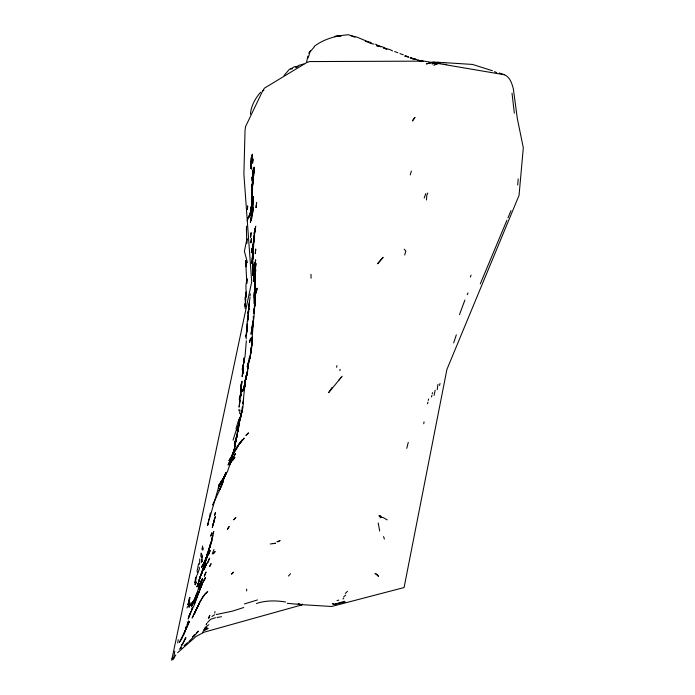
<?xml version="1.0" encoding="UTF-8"?>
<svg xmlns="http://www.w3.org/2000/svg" width="695" height="695" viewBox="0 0 695 695"><rect width="100%" height="100%" fill="white"/><g stroke="black" fill="none" stroke-linecap="round" stroke-linejoin="round"><path stroke-width="1.04" d="M199.552 564.201L199.752 558.858M252.198 195.59L252.05 200.134L252.207 191.403L252.198 197.415M254.839 284.177L254.726 288.468L255.421 277.67L254.796 300.761M246.543 226.11L246.525 230.462L246.525 228.638M252.493 179.353L252.189 193.01L252.824 178.024L252.615 179.658M189.848 602.383L189.092 607.334L188.823 604.111L189.891 597.361L189.023 599.125L189.422 606.544M245.048 306.156L245.726 299.415L245.344 301.925L245.292 297.53L246.247 292.135L246.117 294.098L245.934 285.019L246.934 278.626L246.69 280.806L245.709 261.346M254.631 305.826L254.796 290.136L254.804 292.108M253.336 320.908L253.328 316.234M254.796 289.363L254.83 287.382M252.633 261.45L252.667 266.081L253.241 245.144L254.535 235.657L253.241 245.144L252.685 259.218L253.38 242.772L254.283 235.657L252.719 259.244L253.38 242.772M254.83 301.873L254.778 291.718M426.469 200.012L426.834 195.234L427.781 193.019M254.301 294.228L254.266 303.663L254.248 292.161L254.422 298.607L254.318 294.506M252.867 254.587L253.658 240.505L253.128 247.533M246.612 590.941L246.656 589.082M244.996 305.87L245.066 303.628L245.083 308.363M254.718 300.257L253.979 317.485L252.537 325.998L253.189 321.724L252.806 324.026M247.767 320.074L247.837 318.049L247.715 321.22M254.943 282.396L254.874 284.42L254.961 282.153M254.683 303.68L254.579 306.912L254.526 288.903L254.683 297.92L254.648 295.922M254.622 306.182L254.691 304.219L254.387 310.856L254.883 299.536M254.735 302.238L254.709 298.259M252.433 183.471L252.328 186.356L252.52 182.307M254.744 303.854L254.822 301.508M254.943 274.334L254.761 283.039L255.699 269.538L254.77 278.356L254.874 276.349M252.467 184.609L252.302 188.719L252.902 170.588L252.65 173.802M252.867 180.561L252.311 187.919L254.413 167.929L252.389 186.078L252.633 176.426M254.266 273.604L254.214 280.676L254.327 273.891M244.97 357.299L246.343 340.724M252.546 184.062L252.372 194.009L252.667 181.395L252.372 185.912M243.441 400.798L242.868 407.843L240.235 417.556M252.832 322.706L251.051 334.269L252.971 321.038L252.372 327.701L252.85 323.688M254.926 299.163L254.248 313.193M244.579 388.696L244.84 384.465L243.033 403.786L243.615 398.834M254.127 276.488L254.657 267.862M253.301 321.689L251.859 342.435L252.094 337.153C252.181 347.153 250.852 357.308 247.168 366.639L248.35 362.773M517.732 185.052L518.175 178.884M246.56 333.183L246.395 335.216L246.664 330.29M254.37 271.797L255.004 262.614L254.735 267.08M252.876 322.35L252.311 330.664L252.911 321.742M254.492 308.884L254.17 313.558L254.457 309.258M243.302 364.38L242.624 374.11L243.033 369.54M246.395 335.216L246.569 332.349M252.937 321.142L252.641 325.043M247.411 209.49L247.646 205.842L247.429 209.16M246.169 338.856L246.299 336.919M251.798 343.399L250.956 351.522M248.628 311.204L246.942 324.261M248.489 313.202L248.41 314.375L248.949 308.363L247.776 313.323L248.949 308.363M252.563 256.75L252.945 249.896L251.798 263.527L252.554 256.759L252.276 259.018M249.149 306.356L249.401 302.299L248.619 309.371L250.018 297.165M245.57 378.723L244.562 387.254L245.031 382.606M254.7 272.657L255.456 265.959L254.735 275.02L254.709 273.448M254.709 290.249L255.022 285.984L254.744 292.004M254.049 275.802L254.318 272.249L253.527 281.362L253.988 276.688M247.116 327.11L246.438 334.182M238.924 410.736L239.037 409.259M245.561 378.966L243.98 389.956L246.021 376.16M244.683 386.802L244.944 383.657M243.346 366.074L244.171 358.021L243.537 364.284M310.969 274.299L311.073 278.217M251.677 196.025L251.434 198.883L251.929 193.167L251.677 196.025L251.772 195.087M246.682 332.201L247.029 328.127M241.33 386.246L240.348 396.054L240.774 391.954M245.656 377.941L245.839 375.891M437.946 384.274L437.198 389.713M242.859 371.321L243.267 366.873M248.384 314.244L247.863 319.205M241.165 387.914L240.835 391.163L241.964 381.225L240.679 392.076L241.46 385.343L241.287 387.002M243.745 362.486L244.171 358.021M236.482 437.503L234.363 443.462L236.682 437.676L238.437 426.183M242.181 409.442L242.346 407.73M248.515 363.424L248.706 361.391M240.531 394.43L241.113 388.661M243.919 360.688L244.101 358.881M248.932 360.827L247.602 368.793L248.506 364.788M251.859 343.2L251.26 348.959M246.899 330.186L247.446 324.105L246.847 329.195L247.446 324.105L247.081 327.215M239.262 422.603L238.88 425.67M242.929 370.461L242.147 376.673L243.207 367.794M243.65 363.398L244.014 359.819M252.546 213.217L252.363 214.92L253.388 207.605L252.633 212.366M240.183 397.644L240.609 393.579L240.348 396.054M245.517 378.923L244.588 384.934L246.821 374.257L245.057 382.111M246.195 336.171L246.734 331.168M242.216 408.443L242.399 406.749M248.801 361.07L247.585 371.573L245.874 377.819L247.029 373.901M239.671 402.379L239.94 400.025L239.488 403.908L240.114 398.426M251.043 350.793L249.74 358.69L251.043 350.549M248.323 315.209L247.611 320.334M239.202 423.307L237.29 433.289L238.602 427.13L237.872 430.961M245.656 260.747L246.16 266.828L245.952 264.317M236.309 438.337L234.25 449.587L236.1 439.353L234.423 449.048L231.809 457.614L228.073 465.051L229.828 461.61M252.372 208.196L252.094 210.316L252.719 205.477M236.465 437.103L234.554 445.625L236.361 437.807M203.244 547.886L202.888 550.327M238.932 419.085L235.979 428.546M174.723 651.198L173.985 656.636L172.438 659.416L172.108 658.208M254.674 292.282L254.969 290.024L254.674 292.143M252.806 173.628L253.38 169.328L252.563 174.871M423.759 423.75L424.019 421.839M254.683 298.928L255.352 294.35L254.761 297.695M236.422 437.086L235.779 441.195M248.402 364.215L247.602 368.793M240.878 415.41L241.243 412.891M238.524 428.051L239.48 422.716M254.718 297.113L254.935 295.592M236.604 436.026L236.821 434.566M250.044 295.922L250.365 293.872M246.299 333.157L246.621 331.159M239.818 396.176L239.21 399.347M307.815 56.191L306.521 62.559M238.628 426.209L236.682 437.676L238.02 430.083M240.739 416.262L240.079 419.545L241.148 414.55M231.974 455.59L230.41 463.226L227.456 471.505L218.69 486.943L207.579 525.307L208.543 521.024M242.103 410.293L239.827 420.518M250.426 114.145C251.121 105.849 255.213 98.343 260.668 92.209M243.233 364.336L242.147 369.549M410.241 174.914L411.344 171.022M236.952 430.674L240.696 417.052L237.56 429.024L239.61 421.63M210.359 512.971L209.456 517.149M248.628 361.313L248.176 363.676L248.567 361.999M241.513 412.726L242.034 410.015M435.157 390.295L434.08 395.368M198.631 563.602L197.111 570.943L197.389 572.411M244.588 384.934L245.37 380.973M232.521 454.052L232.834 452.445L230.757 461.715L231.6 457.614M201.064 553.064L200.846 556.721M246.543 375.526L247.498 370.895L244.918 382.745M201.924 549.536L202.653 545.966M196.798 575.304L195.721 580.551M201.359 562.603L201.715 559.51L201.593 561.447L202.436 561.369L201.75 561.421L202.393 555.748L201.489 557.816M236.578 429.015L233.051 440.17M235.266 443.436L236.152 438.979L234.806 444.878M432.229 393.891L432.481 392.632M195.642 577.189L194.93 582.41M214.72 613.068L215.024 611.6M339.855 370.696L340.15 369.28M249.088 358.959L249.418 357.404M406.766 448.318L408.26 442.402M255.022 296.183L256.889 289.546L254.917 295.21M336.589 367.281L336.962 365.596M207.579 525.307L208.013 523.37M233.025 452.654L231.591 458.127M245.248 381.529L245.761 379.279M249.114 359.645L249.505 357.942M213.678 521.233L215.398 516.62L212.991 524.629L214.199 519.86M236.291 438.197L235.77 440.456L236.465 437.676M207.736 553.246L207.414 554.61L210.646 544.298L209.117 549.215L210.316 545.671M439.561 385.456L440.031 383.475M404.698 254.969L405.845 250.999L404.169 249.21M245.405 336.971L245.865 335.12M232.912 453.366L229.107 463.044M208.804 519.643L209.126 518.392M239.106 423.073L237.716 427.903M177.729 642.927L178.215 639.661M240.67 416.157L241.851 411.709M222.782 481.739L220.011 489.124M211.888 538.938L212.722 535.845M202.74 570.317L199.222 580.021L205.329 561.795L199.387 579.196L200.447 576.19M208.187 551.934L205.894 559.623L201.515 567.372L203.878 562.88M431.473 397.001L431.916 395.386M187.042 607.969L187.25 607.195M225.727 473.191L222.287 483.572L223.86 478.125M199.118 580.308L198.64 582.019L199.543 578.9L198.64 582.019M202.228 572.002L202.732 570.239L201.533 573.679L202.228 572.002L201.706 573.279M199.3 586.12L198.822 587.553L200.542 582.566L194.583 600.037L190.117 605.64L187.832 604.329L187.998 603.634L188.753 603.955L190.117 605.64L187.832 604.329L188.753 603.955L188.493 600.888L189.153 601.592L188.51 602.4M308.12 57.928L310.1 51.769L314.314 46.913M453.679 342.896L456.337 334.86M241.235 414.298L241.817 412.387L239.375 420.101M427.477 403.76L427.981 402.11M196.581 593.921L194.748 598.934M428.242 400.416L428.693 399.008M205.763 559.362L205.19 561.143L208.543 551.821M237.733 428.294L238.498 425.948M209.16 548.998L208.587 550.761L209.638 547.625M199.978 577.51L200.985 574.487M205.92 558.954L205.329 560.743L206.406 557.59M219.403 484.615L218.36 487.777L219.403 484.615L224.033 477.309L218.89 485.892M238.932 421.266L240.409 416.861M425.783 193.592L424.202 198.023M197.363 574.617L199.465 568.649L199.222 567.216M199.074 591.488L198.509 593.017L202.419 583.053L194.027 605.553L188.84 616.508L190.665 612.634M225.441 474.181L225.927 472.809M221.835 484.875L219.047 490.774L222.461 483.077M200.542 582.566L199.422 585.772L199.925 584.339M470.393 277.036L471.08 275.116M200.038 584L198.353 588.491M199.491 590.559L201.15 586.085L200.629 587.405M224.138 477.352L224.98 475.05L224.329 476.805M195.069 598.438L191.455 606.796L196.52 594.764M185.939 628.984L184.957 631.381L189.37 621.486L183.741 634.257L186.755 626.986M213.513 503.232L212.861 505.022L214.008 501.999M209.464 547.981L211.992 540.389L206.771 555.149M202.427 571.16L203.661 567.676L201.724 572.836M196.789 593.99L196.042 596.006L197.163 592.974M247.194 220.715L250.226 213.669L251.347 206.502L250.226 213.669L248.019 217.856L248.793 216.388M225.354 474.077L224.007 477.656M224.494 476.362L224.98 475.05M206.745 556.669L207.892 553.576L204.73 561.881L206.597 557.069M204.66 566.651L205.807 563.549L203.461 569.761L204.66 566.651L204.017 568.388M200.898 575.139L202.071 572.055L201.411 573.783M204.035 562.481L204.895 560.179M201.376 581.341L199.978 585.668L202.558 578.362L201.376 581.341L201.889 580.012M195.312 599.298L194.166 602.278M187.528 623.563L188.562 620.965L186.92 625.022M191.438 610.288L192.506 607.482M510.981 210.654L507.949 217.909M224.893 475.015L225.797 472.67M196.702 594.234L195.556 597.231L196.242 595.467L195.755 596.675M194.67 603.025L194.166 604.329L198.553 592.896M192.046 608.75L188.163 618.95L190.491 613.077M209.334 552.56L208.413 554.897L210.185 550.431L209.647 551.778M225.302 474.016L223.286 478.872L224.598 475.806M174.254 657.513L173.854 658.53L172.855 658.886M213.999 549.545L212.296 553.811M185.244 639.061L185.8 637.689L182.438 644.265L185.8 637.689M193.983 614.328L195.782 610.505L192.15 618.011L195.113 611.947M464.903 300.058L459.491 314.6M185.756 629.435L186.338 627.993M225.128 474.476L222.391 480.575L224.937 475.545L220.028 483.494M480.288 283.847L506.942 220.202M231.574 457.049L233.659 452.514L239.349 443.775M220.784 487.386L213.799 502.685M467.24 294.706L467.996 292.925M196.025 596.675L194.583 600.037L195.408 598.195M232.104 455.711L232.816 454.078L232.217 455.399M234.067 456.615L232.165 459.282L235.405 453.548L234.667 455.225M239.627 413.516L239.966 410.041M200.673 600.506L198.657 604.494L202.853 596.553L205.781 593.13L200.334 601.097M196.763 608.455L197.962 606.049L196.086 609.975L199.369 602.895M181.647 645.499L182.264 644.109L180.344 648.166M225.484 474.85L226.084 473.521L223.538 478.525L225.484 474.85L224.581 476.709M199.005 603.712L197.528 606.917M201.324 585.737L200.655 587.206L202.167 584.373L200.716 587.084M231.895 456.38L232.782 454.461L232.008 456.042M218.682 486.404L221.601 481.383L219.038 485.345M177.625 652.692L196.198 636.368L204.339 632.111L302.551 604.702L331.619 606.483L404.082 587.544L446.911 369.436L519.043 195.399L523.318 147.792L517.315 118.515L513.379 89.047C512.007 83.626 510.139 77.258 504.535 74.782L424.193 61.134L309.596 61.577L306.86 62.454L264.395 88.178L262.528 91.201L245.552 126.603L245.031 130.495L243.884 174.097L251.712 281.779L171.682 660.25L173.081 658.643M204.061 580.282L205.399 577.58L201.785 584.347L204.86 578.9L203.331 581.515M233.424 453.574L238.35 445.304L236.465 447.919M223.373 478.542L224.277 476.805M202.523 632.659L203.592 630.626L208.257 628.428L205.364 627.359L204.495 628.454L205.147 629.939L203.6 629.566M231.887 456.363L234.285 452.028L232.721 454.808M230.41 462.427L231.965 459.551L230.288 462.696M175.792 654.968L174.315 657.227M218.612 485.979L219.281 484.797M229.072 460.637L231.496 456.806L229.072 460.637L231.148 457.371M332.14 387.35L328.639 392.64L339.664 379.253M189.162 600.072L189.735 599.064M223.234 478.794L221.974 480.966L222.739 479.802M195.46 597.691L192.385 602.522M218.769 485.822L219.646 484.406M239.984 443.019L236.283 448.266M239.228 444.201L242.06 440.013L238.498 444.887L244.223 438.102L242.069 440.569M284.055 75.486L289.494 69.179L292.465 68.666M240.6 442.42L242.989 439.544M214.051 552.933L215.146 551.526L213.052 554.002M193.948 635.517L192.897 636.82L194.73 634.596M288.434 576.025L290.571 573.705M338.778 380.339L342.183 376.238M308.658 53.124L310.569 50.804M345.319 593.391L347.491 591.315M191.82 603.182L190.691 604.511L193.288 601.774L189.57 605.545L187.45 606.318M207.466 622.52L210.611 619.315L215.493 617.699M192.637 637.115L193.922 635.63M193.505 636.107L194.565 634.891M239.636 443.436L240.887 442.037M345.745 595.068L343.46 597.101M192.506 637.967L188.849 641.511M179.267 649.182L181.734 647.749M193.497 636.802L198.431 631.138L196.346 633.197M187.728 642.562L184.036 645.664M340.176 378.297L341.262 377.315M437.346 62.229L433.784 65.339L440.274 62.368L437.346 62.229L432.038 63.905L436.199 62.229L433.498 61.855L426.322 63.923L432.325 62.446M211.897 616.474L214.59 614.78M314.218 46.383C324.105 38.868 336.397 35.558 348.638 34.75L354.893 37.235M262.528 91.201L263.926 90.194M208.83 624.753L205.364 627.359L206.858 629.053L204.495 628.454M333.452 603.842L332.297 603.634L333.878 604.476L344.364 601.323M290.797 68.953L294.35 66.737L298.025 66.468L295.775 67.389L298.728 65.4L303.923 63.957M277.878 541.909L280.12 540.536L276.905 541.761M380.009 517.862L381.216 517.132L383.258 517.601L387.211 519.903M337.049 600.645L338.682 600.098M244.484 603.92L257.489 599.941M342.835 598.96L343.799 598.551M436.086 64.201L441.282 62.663L443.74 62.819M243.745 607.5L232.582 611.105L216.215 614.545M256.394 603.521C265.82 600.306 275.915 600.445 285.61 601.983M345.267 601.94L333.878 604.476M216.988 617.481L221.523 616.734M273.1 543.612L275.533 543.255L270.268 543.994M444.496 64.418L446.694 64.348M413.03 59.266L415.714 59.197L421.005 61.403L417.999 60.222L423.307 61.108M287.27 603.33L301.613 604.624L302.342 604.094L301.691 604.937L300.127 604.859L300.709 604.511L298.112 603.581L299.363 604.276M443.115 62.567L472.478 64.435L492.381 70.725M430.422 62.576L434.922 62.889M369.757 43.29L374.04 44.115M350.984 35.662L356.796 37.07L368.706 42.004L365.344 41.326L371.269 42.508M404.447 56.06L408.686 57.155L405.515 55.522M386.672 49.067L383.709 48.242L389.678 49.458L392.579 50.909M504.535 74.782L499.262 72.975M415.714 59.197L410.206 57.772L412.022 58.727M399.955 53.584L403.23 54.783M394.63 51.526L397.853 52.759M375.561 44.219L380.825 46.765L376.673 45.731L382.259 46.782L386.794 48.867M494.493 71.628L496.673 72.601M411.153 57.711L412.491 58.701M374.987 573.436L376.508 574.722M188.936 604.476L190.117 605.64M375.899 573.584L378.523 576.346L377.055 574.678M383.57 536.566L384.387 539.085M247.429 262.649L244.388 251.286L246.977 238.637L246.76 243.276L246.395 227.986M201.628 553.932L201.95 555.044M379.687 531.049L378.202 522.953M514.343 113.207L512.015 93.2M173.029 658.243L173.185 659.164M251.59 167.834L251.686 169.172L251.382 164.776M252.433 178.737L252.606 181.899M245.743 260.555L245.987 264.943M252.433 179.075L252.493 181.873M254.77 291.353L254.813 293.698M254.613 293.585L254.639 295.584M254.188 276.236L254.196 278.33M252.971 268.392L252.945 272.918L252.867 263.839L252.971 268.392M254.648 283.812L254.639 288.164L254.648 283.812M252.928 268.418L252.867 272.961L252.928 268.418M254.5 303.307L254.483 307.668L254.5 303.307M254.579 286.184L254.552 288.555L254.596 284.185L254.579 286.184M195.269 581.923L195.243 584.712L196.198 582.028L195.243 584.712L195.269 581.923M252.485 198.918L252.441 203.835L250.869 214.095L252.554 204.46L252.485 198.918M245.352 297.173L245.318 299.788L246.36 292.517L245.352 297.173M250.999 162.117L250.704 168.416L251.295 157.548L250.999 162.117M253.371 196.781L253.241 201.759L253.371 196.781M254.709 281.44L254.674 283.421L254.752 279.051L254.709 281.44M254.943 296.817L254.839 301.135L254.943 296.817M252.068 196.668L251.851 203.704L252.068 196.668M252.919 270.694L252.711 275.237L252.919 270.694M255.108 269.981L254.995 272.31L255.986 263.422L255.108 269.981M254.891 266.81L254.17 275.967L254.891 266.81M251.651 204.869L250.704 212.435L249.027 217.092L250.704 212.435L251.651 204.869M254.283 233.285L253.979 238.046L255.717 226.24L254.283 233.285M252.789 160.337L252.589 163.247L252.919 158.825L252.789 160.337M251.538 218.23L251.355 220.767L252.52 211.011L251.538 218.23M251.694 344.833L251.303 349.116L251.694 344.833M245.83 296.061L245.665 298.207L246.247 292.135L245.83 296.061M252.059 187.181L251.825 190.213L252.337 184.184L252.059 187.181M252.728 324.704L252.372 329.048L252.728 324.704M255.725 249.175L255.3 253.632L255.725 249.175M253.606 171.596L252.876 178.719L254.231 167.139L253.606 171.596M253.162 202.236L252.685 207.127L253.023 197.267L253.162 202.236M252.111 155.637L251.816 158.686L252.328 154.194L252.111 155.637M255.386 261.824L255.161 264.161L255.664 259.774L255.386 261.824M251.086 232.808L250.617 237.143L251.086 232.808M254.535 231.096L254.283 233.511L254.796 228.82L254.535 231.096M242.685 373.119L242.503 374.892L242.981 370.487L242.685 373.119M235.605 440.96L235.014 444.713L235.605 440.96M253.857 168.207L253.206 172.603L253.857 168.207M251.399 238.524L250.895 242.755L251.399 238.524M252.546 327.05L252.05 331.376L252.546 327.05M254.77 230.879L254.5 233.259L255.239 228.542L254.77 230.879M251.938 248.367L251.399 252.693L251.938 248.367M256.629 202.801L256.038 207.553L256.629 202.801M251.938 212.444L250.382 222.374L251.938 212.444M239.601 403.239L239.097 406.957L239.601 403.239M251.52 347.239L250.834 351.505L251.52 347.239M251.555 348.577L250.947 352.791L251.555 348.577M254.387 308.067L253.718 312.368L254.387 308.067M255.135 294.758L254.804 297.052L256.116 290.692L255.135 294.758M252.05 208.743L251.243 213.513L252.05 208.743M251.486 208.604L250.469 213.469L251.486 208.604M209.03 548.763L208.648 550.622L211.08 542.065L209.03 548.763M250.052 356.943L249.166 361.079L250.052 356.943M246.794 374.9L245.874 378.853L246.794 374.9M212.027 538.469L211.636 540.284L212.931 535.393L212.027 538.469M207.319 555.105L206.389 558.293L207.319 555.105M241.582 382.771L240.6 386.976L241.582 382.771M214.06 521.085L213.296 524.186L214.06 521.085M206.988 555.566L205.598 560.074L207.996 552.421L206.988 555.566M212.731 525.837L212.305 527.505L213.165 524.421L212.731 525.837M244.405 385.456L242.59 391.45L244.405 385.456M198.709 581.75L197.875 584.964L198.709 581.75M250.66 338.283L249.531 342.392L250.66 338.283M244.214 386.02L243.198 389.86L244.214 386.02M199.908 584.643L198.631 589.013L201.289 580.499L199.908 584.643M213.4 532.726L212.905 534.49L213.765 531.423L213.4 532.726M209.89 546.522L208.987 549.667L209.89 546.522M204.999 562.159L204.078 565.33L204.999 562.159M240.844 395.611L240.209 397.775L241.321 394.056L240.844 395.611M215.459 512.536L214.512 515.603L215.459 512.536M204.851 562.55L203.896 565.721L204.851 562.55M206.928 556.452L203.704 563.845L206.928 556.452M210.898 542.925L210.368 544.715L211.289 541.605L210.898 542.925M198.127 583.713L197.024 586.745L198.127 583.713M211.81 532.943L210.82 536.027L211.81 532.943M256.542 289.902L255.864 292.1L257.115 288.138L256.542 289.902M234.423 449.048L233.225 452.714L234.423 449.048M198.266 583.479L197.232 586.589L198.266 583.479M251.017 211.497L249.444 216.206L251.017 211.497M194.374 601.809L193.809 603.564L194.835 600.549L194.374 601.809M209.742 615.362L208.717 618.159L209.742 615.362M186.138 627.203L185.6 628.688L186.59 626.152L186.138 627.203M205.494 561.369L204.843 563.141L205.989 560.022L205.494 561.369M209.343 551.118L206.458 558.667L209.343 551.118M195.33 611.67L194.748 613.277L196.39 609.307L195.33 611.67M204.799 567.65L204.165 569.379L206.215 564.575L204.799 567.65M196.711 596.927L196.086 598.595L197.224 595.65L196.711 596.927M184.609 632.346L181.708 638.957L179.388 642.302L185.191 630.93L184.609 632.346M207.397 554.914L206.884 556.243L208.066 553.159L207.397 554.914M197.936 606.136L197.293 607.795L198.266 605.328L197.936 606.136M222.782 482.261L221.531 485.336L222.782 482.261M205.485 573.34L204.339 576.242L206.05 572.011L205.485 573.34M232.339 456.737L231.035 459.716L232.339 456.737M208.987 559.571L207.649 562.689L209.647 558.137L208.987 559.571M206.71 623.667L206.18 624.883L206.771 623.632M206.293 564.288L205.503 565.965L207.067 562.933L206.293 564.288M230.479 462.983L229.68 464.607L232.034 460.577L230.479 462.983M210.429 564.966L209.708 566.425L211.098 563.628L210.429 564.966M236.952 447.762L235.127 450.881L236.952 447.762M221.462 481.479L219.229 485.067L222.704 479.698L221.462 481.479M414.906 117.446L412.517 120.826L414.906 117.446M224.25 477.248L222.322 480.288L224.25 477.248M228.299 527.879L227.387 529.295L229.211 526.515L228.299 527.879M202.983 565.035L201.871 566.581L202.983 565.035M234.788 457.501L232.86 460.125L234.788 457.501M380.417 260.425L377.567 263.796L383.127 257.332L380.417 260.425M232.773 572.845L231.531 574.192L233.459 572.15L232.773 572.845M206.528 592.705L205.972 593.304L207.744 591.402L206.528 592.705M234.893 518.461L233.598 519.834L235.874 517.514L234.893 518.461M248.376 433.002L246.056 435.331L248.376 433.002M336.797 36.192L334.425 36.488L341.167 35.827L336.797 36.192M380.339 515.959L378.871 515.82L381.216 517.132L380.339 515.959M252.268 180.057L251.929 177.025L252.337 181.178L252.268 180.057M246.768 281.075L246.656 279.051L246.838 283.378L246.768 281.075"/></g></svg>
